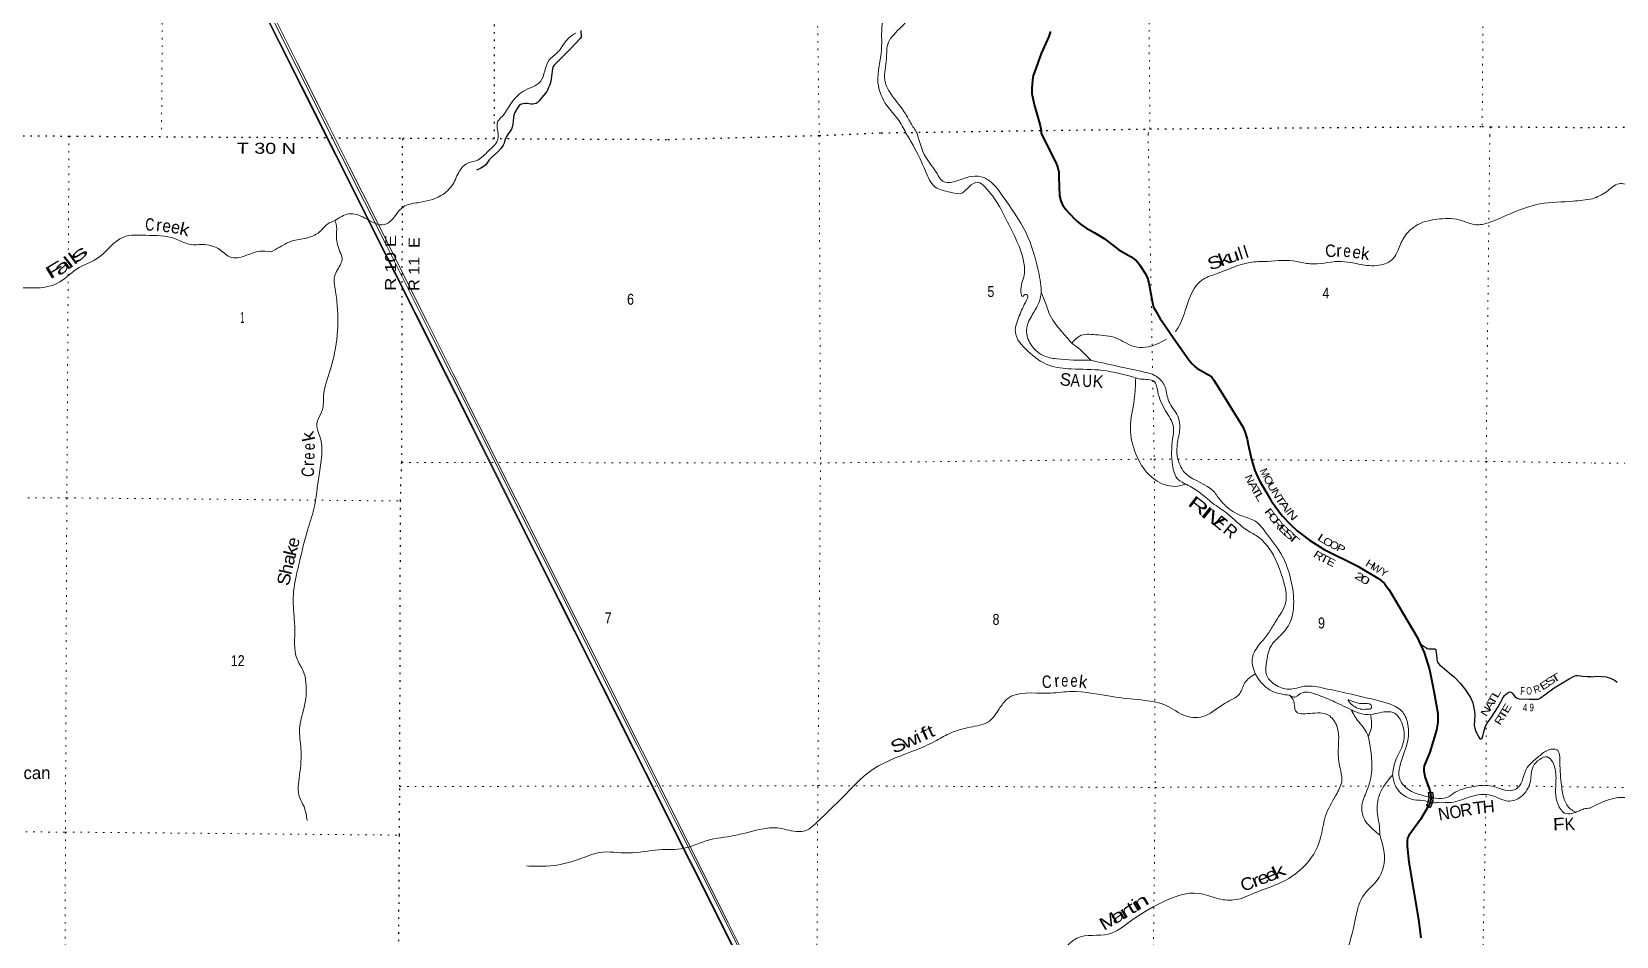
# Model space of a CAD drawing. Header units: feet. Extents: x -1048576 to 137166, y -268550 to 2097152.
# Drawn here: x -117282 to -91916, y 216887 to 231376 of the extents above; entities that cross this region are included whole.
import ezdxf
from ezdxf.enums import TextEntityAlignment as Align

# ---------------------------------------------------------------- set-up
doc = ezdxf.new("R2010")
doc.units = ezdxf.units.FT
doc.header["$LTSCALE"] = 80
doc.linetypes.add('DOTTED', pattern=[1.5, 0.3, -1.2])
for name, color, linetype, lineweight in [('26', 7, 'Continuous', 40), ('29', 7, 'Continuous', 25), ('39', 7, 'Continuous', 13), ('6', 7, 'DOTTED', 25), ('61', 7, 'Continuous', 13), ('7', 7, 'DOTTED', 13)]:
    doc.layers.add(name, color=color, linetype=linetype, lineweight=lineweight)
for name, color, linetype in [('27', 7, 'Continuous'), ('30', 7, 'Continuous'), ('41', 7, 'Continuous')]:
    doc.layers.add(name, color=color, linetype=linetype)

msp = doc.modelspace()

# ---------------------------------------------------------------- linework, layer by layer
at = {"layer": '26'}
for points in [[(-100972.84, 231379.19), (-101002.64, 231299.96), (-101123.17, 231025.63), (-101235.83, 230712.88), (-101249.02, 230674.19), (-101262.07, 230600.21), (-101273.44, 230464.48), (-101270.77, 230386.97), (-101234.34, 230211.72), (-101172.91, 229983.12), (-101139.14, 229873.85), (-101123.99, 229794.03), (-101121.49, 229743.9)], [(-101121.49, 229743.9), (-100882.17, 229271.86), (-100853.71, 229194.4), (-100842.54, 229127.25), (-100839.34, 229042.97), (-100830.79, 228748.13), (-100809.91, 228665.44), (-100779.61, 228604.8), (-100730.66, 228527.83), (-100687.01, 228479.86), (-100677.05, 228467.19), (-100567.49, 228355.23), (-100492.91, 228292.26), (-100405.97, 228234.11), (-100273.4, 228157.66)], [(-100273.4, 228157.66), (-100112.94, 228065.13), (-99880.46, 227881.87), (-99684.07, 227767.48), (-99596.66, 227703.34), (-99566.36, 227668.36), (-99544.21, 227634.53), (-99450.97, 227496.92), (-99421.41, 227426.49), (-99397.36, 227349.99), (-99337.96, 227008.63), (-99325.1, 226962.81), (-99294.8, 226909.17), (-99224.54, 226786.73), (-99139.94, 226663.36)], [(-99139.94, 226663.36), (-99001.92, 226462.09), (-98759.84, 226119.66), (-98706.49, 226056.83), (-98661.94, 226012.37), (-98629.31, 225986.71), (-98441.71, 225877.68), (-98391.55, 225839.77), (-98356.59, 225795.46), (-98283.9, 225674.07), (-97896.22, 225047.93), (-97856.74, 224956.07), (-97826.29, 224847.35), (-97807.64, 224765.71), (-97757.11, 224522.09), (-97702.75, 224348.22), (-97631.66, 224193.12), (-97527.29, 224010.06)], [(-97527.29, 224010.06), (-97443.1, 223862.4), (-97263.37, 223619.35), (-97131.66, 223480.58), (-97022.37, 223380.68), (-96825.15, 223232.18), (-96591.84, 223082.76), (-96066.48, 222821.41), (-95707.45, 222605.94), (-95628.2, 222535.97), (-95595.57, 222489.32), (-95553.02, 222434.81), (-95101.57, 221678.5), (-94994.18, 221435.08), (-94907.94, 221157.53), (-94839.73, 220812.7), (-94772.74, 220457.81), (-94772.31, 220318.06), (-94796.05, 220187.26), (-94902.77, 219835.08), (-94991.25, 219614.75), (-94998.85, 219573.85), (-94996.52, 219534.19), (-94974.8, 219424.95), (-94901.79, 219225.17), (-94888.13, 219171.51), (-94882.3, 219102.7), (-94895.12, 219031.57), (-94921.58, 218974.7), (-95048.43, 218758.32), (-95237.81, 218503.42), (-95256.42, 218460.14), (-95264.57, 218416.99), (-95265.8, 218331.7), (-95239.14, 218073.25), (-95080.19, 217158.75), (-95043.38, 216863.97)]]:
    msp.add_lwpolyline(points, dxfattribs=at)
at = {"layer": '29'}
for points in [[(-108489.84, 231394.56), (-108491.76, 231375.23), (-108483.88, 231314.12), (-108488.13, 231287.36), (-108499.65, 231264.84), (-108649.74, 231106.8), (-108919.52, 230837.09), (-108937.2, 230809.63), (-108945.14, 230779.92), (-108965.54, 230622.19), (-108972.74, 230580.83), (-108990.48, 230523.67), (-109012.16, 230468.47), (-109026.13, 230439.48), (-109037.78, 230419.19), (-109161.97, 230263.46), (-109192.31, 230234.75), (-109207.31, 230226.01), (-109230.96, 230220.1), (-109263.47, 230216.05), (-109290.1, 230216.15), (-109353.18, 230226.01), (-109386.55, 230226.76), (-109418.23, 230220.1), (-109455.68, 230208.27), (-109476.25, 230192.27), (-109512.84, 230143.22), (-109546.35, 230080.14), (-109562.52, 230036.4), (-109570.01, 230001.29), (-109581.84, 229894.85), (-109588.89, 229846.89), (-109601.55, 229816), (-109621.02, 229783.95)], [(-109621.02, 229783.95), (-109652.78, 229741.39), (-109684.21, 229687.94), (-109705.63, 229639.46), (-109719.99, 229589.46), (-109733.95, 229560.18), (-109751.17, 229529.3), (-109769.81, 229503.55), (-109818.94, 229453.49), (-109923.33, 229360.01), (-109956.69, 229322.33), (-110013.91, 229244.12), (-110039.75, 229220.4), (-110091.49, 229188.65), (-110160.63, 229157.3)], [(-95053.51, 221569.57), (-95002.71, 221533.8), (-94966.72, 221511.19), (-94942.18, 221496.09), (-94920.53, 221490.21), (-94887.44, 221488.54), (-94849.78, 221493.26), (-94819.48, 221492.32), (-94807.52, 221482.56), (-94804.38, 221471.55), (-94796.76, 221389.48), (-94782.11, 221286.25), (-94766.63, 221260.13), (-94742.09, 221231.82), (-94704.59, 221200.31), (-94554.89, 221076.99), (-94513.68, 221041.17), (-94413.63, 220939.23), (-94328.14, 220835.42), (-94290.94, 220775), (-94251.3, 220712.71), (-94228.64, 220661.74), (-94214.08, 220623.72), (-94200.33, 220571.14), (-94185.23, 220489.96), (-94182.41, 220441.46), (-94191.04, 220265.83), (-94183.34, 220220.02), (-94170.13, 220182.27), (-94152.36, 220148.12), (-94113.12, 220068.78), (-94105.38, 220056.67), (-94094.05, 220049.12), (-94081.41, 220048.24), (-94068.33, 220057.35), (-94058.76, 220070.89), (-94035.01, 220160.61), (-94017.23, 220237.01), (-94007.28, 220261.22), (-93985.14, 220299.3), (-93922.7, 220381.24), (-93808.93, 220563.47), (-93719.72, 220723.82), (-93705.76, 220742.9), (-93670.48, 220775.65), (-93635.92, 220797.65), (-93621.57, 220803.38), (-93601.94, 220797.65), (-93583.06, 220782.55), (-93551.77, 220743.67), (-93539.65, 220729.69), (-93520.77, 220710.81), (-93505.67, 220701.38), (-93487.82, 220696.31), (-93466.03, 220690.05), (-93312.23, 220685.75), (-93192.31, 220684.38), (-93164.74, 220687.71), (-93137.57, 220701.37), (-92913.69, 220863.97), (-92673.18, 221010.07), (-92590.15, 221054.36), (-92563.33, 221063.06), (-92535.41, 221065.69), (-92450.34, 221053.39), (-92374.95, 221046.81), (-92325.19, 221045.64)], [(-92325.19, 221045.64), (-92297.09, 221044.92), (-92243.65, 221051.9), (-92140.52, 221049.15), (-92078.42, 221042.06), (-92047.42, 221034.34), (-92011.45, 221021.64), (-91964.38, 220999.08), (-91935.28, 220983.56), (-91901.43, 220958.17)]]:
    msp.add_lwpolyline(points, dxfattribs=at)
at = {"layer": '39'}
for points in [[(-139726.18, 284721.75), (-139786.61, 284683.23), (-139865.18, 284636.58), (-139935.68, 284589.96), (-139981.99, 284555.51), (-140024.23, 284506.92), (-140030.24, 284490.75), (-140030.24, 284490.75), (-140086.75, 284492.64)], [(-107046.04, 240862.48), (-107141.47, 240810.69), (-107188.73, 240667.45), (-107198.74, 240321.91), (-107253.15, 239984.69), (-107204, 239743.93), (-107198.18, 239341.72), (-107337.49, 238990.8), (-107395.15, 238795.07), (-107354.16, 238540.2), (-106979.46, 238362.38), (-106864.52, 238329.44), (-106706.62, 238391.25), (-106620.41, 238275.59), (-106551.35, 237984.2), (-106358.16, 237496.11), (-106157.47, 237264.65), (-106044.46, 237247.88), (-106012, 237271.96), (-106048.29, 237284.28), (-106129.94, 237492.88), (-106107.42, 237545.31), (-106029.12, 237462.03), (-105676.96, 236865.98), (-105611.59, 236637.26), (-105694.51, 236257.75), (-105777.4, 235884.3), (-105738.58, 235603.17), (-105578.59, 235317.36), (-105457.71, 235262.15), (-105085.49, 235003.5), (-104619.83, 234477.59), (-104488.25, 234167.68), (-104419.22, 233872.24), (-104238.23, 233729.81), (-103772.24, 233622.24), (-103567.76, 233708.06), (-103536.53, 233873.62), (-103467.39, 233956.11), (-103316.28, 233888.62), (-102968, 233682.65), (-102840.01, 233453.59), (-102654.34, 233066.59), (-102658.06, 232763.46), (-102782.75, 232499.37), (-102980.89, 232104.3), (-103242.35, 231584.27), (-103482.13, 231326.85), (-103569.71, 231197.97), (-103599.42, 230941.46), (-103625.58, 230600.04), (-103551.87, 230415.74), (-103319.34, 230099.23), (-103213.31, 229916.77), (-103109.97, 229751.62)], [(-103287.73, 229751.22), (-103414.99, 229972.41), (-103595.52, 230195.68), (-103734.85, 230564.25), (-103679.38, 231091.44), (-103667.05, 231489.51), (-103570.48, 231780.03), (-103329.96, 232168.81), (-103195.15, 232436.89), (-102937.86, 232572.95), (-102801.38, 232778.37), (-102831.84, 233109.98), (-103014.32, 233347.4), (-103346.97, 233458.3), (-103970.7, 233530.33), (-104362.01, 233627.39), (-104568.99, 233818.47), (-104700.55, 234130.4), (-104773.32, 234480.43), (-104943.71, 234711.73), (-105119, 234789.46), (-105292.39, 234846.96), (-105501.42, 235031.99), (-105920.47, 235583.93), (-105946.81, 235929.66), (-105846.76, 236482.89), (-105784.36, 236803.9), (-105894.08, 237049.02), (-105978.53, 237118.19), (-106200.38, 237177.97), (-106399.4, 237346.77), (-106685.31, 237869.71), (-106696.2, 238088.04), (-106705.42, 238245.73), (-106727.51, 238268.08), (-106772.34, 238197.58), (-106867.58, 238143.52), (-107004.7, 238184.67), (-107290.75, 238321.59), (-107459.83, 238425.56), (-107548.91, 238749.4), (-107541.27, 239032.3)], [(-108573.61, 231353.05), (-108689.33, 231271.31), (-108858.52, 231050.21), (-109001.8, 230915.3), (-109137.88, 230578.77), (-109411.45, 230420.57), (-109618.63, 230213.5), (-109751.02, 230018.16), (-109818.12, 229939.7), (-109822.65, 229784.94)], [(-112427.62, 228351.27), (-112207.35, 228456.03), (-111946.96, 228391.12), (-111636.15, 228285.77), (-111565.42, 228320.02), (-111332.81, 228570.17), (-111100.48, 228636.55), (-110730.77, 228749.23), (-110542.69, 228928.74), (-110431.29, 229148.73), (-110324.09, 229259.68), (-110142.25, 229320.06), (-109974.43, 229461.23), (-109824.73, 229634.73), (-109812.49, 229715.49), (-109822.65, 229784.94)], [(-99610.82, 225832.92), (-100135.7, 225950.73), (-100638.48, 225975.52), (-100999.84, 226034.49), (-101334.71, 226256.99), (-101536.15, 226570.22), (-101473.16, 226822.57), (-101357.66, 227074.87), (-101341.38, 227153.6), (-101375.69, 227165.76), (-101422.18, 227135.52), (-101446.31, 227200.17), (-101393.38, 227474.74), (-101391.14, 227616.1), (-101620.37, 228242.36), (-102027.26, 228893.05), (-102132.15, 228963.85), (-102275.64, 228891.31), (-102411.1, 228784.43), (-102578.67, 228804.81), (-102818.84, 228887.87), (-102973.93, 229140.46), (-103169.17, 229548.6), (-103287.73, 229751.22)], [(-103110.29, 229752.49), (-102969.54, 229366.63), (-102790.23, 229103.91), (-102697.53, 228980.63), (-102499.64, 228978.39), (-102281.45, 229048.82), (-102083.55, 229052.64), (-101928.19, 228969.68), (-101734.7, 228735.21), (-101370.1, 228163.33), (-101157.1, 227490.64), (-101131.4, 227133.18), (-101259.06, 226850.6), (-101354.32, 226628.58), (-101302.19, 226390.23), (-101088.46, 226188.06), (-100874.49, 226135.32), (-100339.4, 226114.53)], [(-92298.45, 228698.5), (-92072.68, 228813.04), (-91875.3, 228940.67), (-91667.47, 228912.89), (-91469.84, 228935.56)], [(-97500.09, 227695.66), (-97031.3, 227696.08), (-96817.31, 227657.47), (-96360.88, 227695.33), (-96171.09, 227678.97), (-95910.67, 227632.23), (-95603.68, 227664.2), (-95482.39, 227746.86), (-95415.57, 227863.91), (-95318.32, 228073.82), (-95093.84, 228285.61), (-94744.36, 228376.09), (-94389, 228351.47), (-94162.94, 228282.56), (-93962.97, 228316.66), (-93568.95, 228477.78), (-93136.6, 228616.64), (-92607.47, 228660.48), (-92298.45, 228698.5)], [(-113452.21, 227847.56), (-113310.73, 227926.16), (-113138.95, 228014.82), (-112916.75, 228063.04), (-112672.25, 228169.8), (-112544.83, 228294.86), (-112427.62, 228351.27)], [(-112872.75, 218739.51), (-112922.88, 218963.71), (-112991.32, 219105.15), (-112994.8, 219464.6), (-112971.91, 219894.7), (-112993.62, 220215.81), (-112924.47, 220532.78), (-112891.51, 220952.77), (-112935.64, 221136.58), (-113034.29, 221326.51), (-113069.86, 221825.34), (-113077.73, 221958.63), (-113093.26, 222360.5), (-113017.87, 222790.55), (-112867.51, 223386.1), (-112766.01, 223731.3), (-112682.36, 224276.44), (-112669.29, 224892.34), (-112719.49, 225070.1), (-112697.12, 225171.04), (-112628.23, 225322.42), (-112609.71, 225540.49), (-112504.06, 225956.37), (-112392.12, 226517.63), (-112395.32, 227054.79), (-112411.28, 227182.03), (-112433.06, 227456.69), (-112331.77, 227664.57), (-112313.47, 227743.31), (-112347.63, 227850.37), (-112403.74, 228127.09), (-112407.52, 228296.72), (-112427.62, 228351.27)], [(-118828.05, 226298.6), (-118480.56, 226405.24), (-118373.41, 226483.87), (-118312.46, 226720.07), (-118158.68, 226923.86), (-117944.52, 226990.26), (-117766.69, 227074.88), (-117542.28, 227246.28), (-117188.86, 227272.14), (-116829.26, 227370.69), (-116523.99, 227598.54), (-116253.2, 227729.5), (-115812.43, 228086.44), (-115454.96, 228114.32), (-114988.58, 228061.3), (-114758.52, 227970.17), (-114512.17, 227965.86), (-114272, 227884.82), (-114086.41, 227759.41), (-113807.67, 227807.57), (-113629.89, 227859.87), (-113452.21, 227847.56)], [(-98973.33, 226573.8), (-98935.17, 226627.92), (-98803.4, 226954.91), (-98546.25, 227398.89), (-98330.04, 227493.56), (-97782.51, 227678.74), (-97500.09, 227695.66)], [(-100631.78, 226385.45), (-100795.05, 226575.45), (-100998.54, 226872.53), (-101052.81, 227032.12), (-101116.48, 227185.54)], [(-100631.78, 226385.45), (-100510.44, 226500.42), (-100251.93, 226522.35), (-99920.85, 226467.46), (-99632.29, 226333.86), (-99274.82, 226369.81), (-99118.44, 226449.34)], [(-100328.08, 226112.03), (-100454.3, 226241.88), (-100500.68, 226284.34), (-100632.4, 226386.17)], [(-100339.4, 226114.53), (-99889.25, 226015.08), (-99473.41, 225923.75), (-99259.49, 225842.74), (-99138.58, 225681.05), (-99080.37, 225454.82), (-98935.35, 225216.37), (-98907.43, 224994.21), (-98948.22, 224735.77), (-98934.41, 224529.78), (-98803.52, 224293.37), (-98359.71, 224010.16), (-98305.3, 223937.4), (-98172.27, 223783.78), (-97918.08, 223623.97), (-97702.15, 223538.92), (-97502.58, 223318.58), (-97258.78, 222970.98), (-97136.12, 222641.68), (-97080.19, 222245.82), (-97171.68, 221854.16), (-97339.58, 221658.47), (-97448.83, 221529.35), (-97515.87, 221272.96), (-97516.18, 221075.06), (-97385.16, 220921.45), (-97155.08, 220844.45), (-96908.65, 220890.63), (-96583.59, 220857.96), (-96216.2, 220776.77), (-95703.48, 220655.04), (-95336.24, 220476.93), (-95251.74, 220280.96), (-95262.29, 219988.16), (-95384.05, 219602.59), (-95388.38, 219418.83), (-95194.85, 219208.6), (-94949.19, 219126.27), (-94591.2, 219127.16), (-94532.57, 219169.5), (-94207.28, 219286.26), (-93903.69, 219292.11), (-93575.33, 219224.98), (-93498.53, 219263.26), (-93342.54, 219588.21), (-93241.4, 219695.13), (-93154.46, 219769.75), (-92996.79, 219872.56), (-92867.55, 219874.44), (-92819.39, 219678.5), (-92793.73, 219300.85), (-92749.65, 219078.67), (-92648.92, 218925.09), (-92570.96, 218872.99)], [(-99608.75, 225832.38), (-99633.63, 225481.68), (-99694.91, 225029.41), (-99600.68, 224597.16), (-99304.46, 224201.03), (-98977.49, 224093.64), (-98799.4, 224127.1)], [(-98793.69, 224123.73), (-98930.88, 224204.65), (-99019.37, 224430.92), (-99018.71, 224852.97), (-99006.29, 225048.84), (-99131.09, 225303.42), (-99257.82, 225614.54), (-99316.13, 225774.14), (-99534.16, 225812.75), (-99610.82, 225832.92)], [(-97151.19, 220747.52), (-97401.5, 220804.34), (-97629.4, 220986.34), (-97735.82, 221372.16), (-97606.24, 221590.11), (-97474.72, 221757.57), (-97367.43, 221933.14), (-97211.48, 222223.75), (-97261.33, 222631.72), (-97470.61, 223096.41), (-97646.01, 223280.37), (-97823.54, 223389.62), (-98150.24, 223662.59), (-98380.19, 223826.42), (-98591.95, 224000.32), (-98793.69, 224123.73)], [(-97696.58, 221090.12), (-97865.73, 220942.17), (-97944.74, 220776.67), (-98179.22, 220621.44), (-98496.57, 220419.85), (-98811.59, 220416.16), (-99120.29, 220584.11), (-99465.47, 220665.27), (-99927.81, 220718.29), (-100666.74, 220805.94), (-101022.19, 220780.08), (-101654.36, 220697.99), (-101777.76, 220554.75), (-101965.92, 220322.73), (-102260.88, 220236.22), (-102596.25, 220131.59), (-102828.67, 220006.64), (-103133.8, 219869.66), (-103851.18, 219537.26), (-104298.11, 219115.7), (-104686.41, 218738.51), (-104904.75, 218577.2), (-105007.76, 218563.18), (-105310.57, 218618.04), (-105567.04, 218610.25), (-106035.69, 218499.7), (-106465.93, 218421.42), (-106659.89, 218350.96), (-106839.7, 218296.63), (-107241.58, 218272.85), (-107724.28, 218222.9), (-108198.81, 218227.46), (-108520.05, 218120.79), (-109041.21, 218010.3), (-109362.28, 218014.7)], [(-103384.65, 215701.94), (-102685.58, 215947.53), (-102418.93, 216009.83), (-102125.97, 216110.48), (-101723.91, 216251.39), (-101343.86, 216517.52), (-101097.37, 216598.03), (-100780.2, 216686.53), (-100549.73, 216857.92), (-100042.78, 216921.98), (-99695.14, 217127.57), (-99201.96, 217423.87), (-98597.94, 217574.66), (-98315.36, 217495.59), (-98036.74, 217469.03), (-97656.9, 217601.88), (-97297.24, 217740.82), (-96949.55, 217974.69), (-96682.39, 218364.13), (-96554.4, 218858.74), (-96386.3, 219179.63), (-96309.22, 219395.62), (-96339.22, 219581.44), (-96367.04, 219870.24), (-96392.68, 220262.03), (-96525.7, 220429.78), (-96820.48, 220456.36), (-97052.63, 220499.03), (-97070.62, 220616.17), (-97136.73, 220742.79)], [(-96162.08, 220516.21), (-96456.69, 220655.88), (-96712.98, 220759.15), (-96973.45, 220773.57), (-97064.4, 220719.15), (-97151.19, 220747.52)], [(-96019, 220529.3), (-96135.72, 220584.84), (-96208.28, 220673.78), (-96161.86, 220659.59), (-95972.11, 220614.95), (-95842.91, 220590.58), (-95832.89, 220546.14), (-95909.66, 220524.01), (-95960.14, 220522.05), (-96014.66, 220526.15)], [(-96162.58, 220516.45), (-96039.21, 220322.22), (-95946.5, 220207.01), (-95888.12, 220091.84)], [(-95849.72, 220435.2), (-96006.69, 220453.44), (-96093.48, 220483.83), (-96162.08, 220516.21)], [(-95888.11, 220093.86), (-95841.49, 220206.89), (-95837.24, 220342.19), (-95849.72, 220435.2)], [(-95499.36, 219469.44), (-95456.62, 219681.43), (-95337.07, 219947.85), (-95312.59, 220103.32), (-95344.61, 220289.14), (-95465.51, 220458.9), (-95736.09, 220461.22), (-95849.72, 220435.2)], [(-95888.12, 220091.84), (-95830.41, 219546.54), (-95907.65, 219221.51), (-95988.81, 218975.23), (-95954.8, 218773.26), (-95803.63, 218593.37), (-95700.77, 218510.46)], [(-92338.76, 218938.31), (-91824.11, 219112.17), (-91059.55, 219081.66), (-90912.7, 219255.6), (-90836.72, 219542.42), (-90703.81, 219633.57), (-90492.05, 219652.23), (-90383.44, 219783.69), (-90232.31, 219850.66), (-89901.57, 219879.69), (-89706.17, 219991.17), (-89524.8, 220066.28), (-89268.54, 220030.54), (-88983.68, 219839.44), (-88741.77, 219900.56), (-88626, 219559.69), (-88597.28, 219351.84), (-88299.96, 219009.36), (-87936.6, 218891.11), (-87311.42, 218945.05), (-87061.14, 218879.02), (-86673.94, 218916.26), (-85897.58, 219012.95), (-85697.57, 218878.17), (-85660.2, 218422.05), (-85643.53, 218193.98), (-85433.73, 218188.42), (-85024.77, 218365.58), (-84725.67, 218300.54), (-84394.7, 218095.96), (-84220.96, 217981.31), (-83938.73, 218050.6), (-83569.31, 217930.34), (-83298.69, 217787.65), (-83121.52, 217931.39), (-82931.92, 217935.87), (-82802.61, 217843.31), (-82672.66, 217480.26), (-82611.92, 217381.49), (-82525.14, 217363.53), (-82478.52, 217266.74), (-82322.93, 217152.05), (-82040.2, 217009.38), (-81683.08, 216969.84), (-81274.07, 217166.6), (-80693.73, 217422.3), (-80427.24, 217321.99), (-80126.02, 217036.05), (-79869.94, 217075), (-79646.23, 217158.29), (-79420.52, 217245.61), (-79145.46, 216933.37), (-79217.64, 216745.47), (-79041.91, 216644.95), (-78737.23, 216603.27), (-78668.46, 216520.67), (-78480.99, 216573.59), (-78489.45, 216743.13), (-78295.92, 216790.01), (-78007.02, 216594.88), (-77730.04, 216323.01), (-77747.73, 216127.16), (-77838.15, 215977.58), (-77799.7, 215923.16), (-77553.37, 215818.77), (-77470.28, 215651.42), (-77457.47, 215350.68), (-77515.34, 215080.05), (-77400.12, 214977.37), (-77300.93, 214826.2), (-77370.56, 214412.22), (-77358.2, 214301.23), (-76930.28, 214177.07), (-76673.92, 214098.95), (-76372.8, 213853.38), (-76414.54, 213588.84), (-76565.05, 213255.42), (-76564.69, 213104.03), (-76574.48, 212976.83), (-76439, 212835.84), (-76343.99, 212745.23)], [(-92572.27, 218872.5), (-92725.77, 218852.47), (-92852.75, 219006.09), (-92882.45, 219383.74), (-92934.5, 219674.59), (-93019.18, 219759.5), (-93142.41, 219721.27), (-93249.62, 219604.26), (-93292.39, 219372.08), (-93446.25, 219119.83), (-93644.25, 219053.41), (-93914.7, 219142.56), (-94262.06, 219118.71), (-94559.04, 219032.21), (-94767.03, 219030.42), (-94827.62, 219024.55), (-94973.5, 219055.51), (-95152.65, 219075.28), (-95443.12, 219279.56), (-95498.76, 219472.39)], [(-95499.36, 219469.44), (-95699.73, 219174.83), (-95740.64, 218841.68), (-95714.62, 218694.24), (-95700.77, 218510.46)], [(-92572.27, 218872.5), (-92507.62, 218896.66), (-92434.87, 218926.87), (-92338.76, 218938.31)], [(-95700.77, 218510.46), (-95632.82, 218060.06), (-95734.19, 217801.69), (-95974.92, 217525.3), (-96090.56, 217178.1), (-96273.28, 216548.25), (-96457.51, 216247.57), (-96718.49, 215934.85), (-96846.06, 215712.86), (-97070.6, 215456.65), (-97202.07, 215323.52), (-97133.65, 215171.99), (-96814.87, 214991.91), (-96686.05, 214731.27), (-96813.82, 214371.96), (-97076.88, 214024.92), (-97315.61, 213736.41), (-97323.98, 213550.64), (-97088.27, 213192.94), (-96971.38, 213045.4)]]:
    msp.add_spline(points, degree=3, dxfattribs=at)
at = {"layer": '6'}
msp.add_line((-109872.92, 229663.15), (-109875.47, 229785.2), dxfattribs=at)
for points in [[(-109875.47, 229785.2), (-109865.89, 235109.72), (-109847.69, 240517.86), (-109848.28, 242114.25)], [(-103682.12, 229755.62), (-99382.2, 229817.62), (-94063.7, 229858.11), (-93927.26, 229853.33), (-92288.89, 229840.72)], [(-61526.05, 229725.78), (-62272.4, 229757.16), (-63637.67, 229758.61), (-67579.4, 229750.71), (-68971.05, 229751.47), (-72925.84, 229767.77), (-74321.53, 229782.67), (-78143, 229821.11), (-79516.48, 229823.88), (-83455.11, 229813.91), (-84828.59, 229808.61), (-88641.99, 229845.02), (-88787.41, 229851.16), (-92288.89, 229840.72)], [(-123052.89, 229754.64), (-121982.91, 229745.14), (-116684.27, 229702.92), (-111343.21, 229670.74), (-107096.6, 229649.88), (-104675.33, 229713.84), (-103682.12, 229755.62)], [(-111488.56, 197366.86), (-111470.31, 202586.94), (-111454.03, 207841.35), (-111429.5, 213206.82), (-111394.97, 218507.66), (-111389.71, 219285.12), (-111378.53, 223859), (-111359.39, 224476.91), (-111343.21, 229670.74)]]:
    msp.add_lwpolyline(points, dxfattribs=at)
at = {"layer": '61'}
for p, q in [((-94929.03, 219189.84), (-94854.24, 219195.45)), ((-94919.27, 219182.55), (-94860.76, 219186.94)), ((-94957.62, 218982.41), (-94892.35, 218945.47))]:
    msp.add_line(p, q, dxfattribs=at)
for points in [[(-94929.03, 219189.84), (-94923.77, 219165.5), (-94920.36, 219134.31), (-94919.38, 219110.43), (-94921.48, 219089.12), (-94926.21, 219067.06), (-94932.05, 219044.65), (-94939.85, 219019.79), (-94949.83, 218996.18), (-94957.62, 218982.41)], [(-94860.76, 219186.94), (-94855.7, 219160.55), (-94853.3, 219127.62), (-94852.82, 219101.74), (-94853.62, 219081.49), (-94858, 219054.21), (-94863.68, 219034.81), (-94872.35, 219007.84), (-94880.5, 218986.75), (-94887.67, 218969.96), (-94895.37, 218956.37), (-94946.72, 218985.43)], [(-94946.72, 218985.43), (-94942.64, 218992.64), (-94932.33, 219017.03), (-94924.36, 219042.44), (-94918.42, 219065.21), (-94913.56, 219087.89), (-94911.36, 219110.2), (-94912.38, 219134.91), (-94915.86, 219166.78), (-94919.27, 219182.55)], [(-94854.24, 219195.45), (-94847.75, 219161.6), (-94845.31, 219127.98), (-94844.82, 219101.66), (-94845.64, 219080.7), (-94850.18, 219052.44), (-94856.03, 219032.46), (-94864.8, 219005.17), (-94873.09, 218983.73), (-94880.49, 218966.41), (-94892.35, 218945.47)]]:
    msp.add_lwpolyline(points, dxfattribs=at)
at = {"layer": '7'}
for p, q in [((-115203.76, 229812), (-115166.34, 235046.9)), ((-104742.89, 234345.08), (-104675.96, 229760.26)), ((-93927.26, 229853.33), (-93940.59, 229712.59)), ((-116684.27, 229702.92), (-116695.43, 227870.55)), ((-99410.69, 229736.24), (-99337.72, 225885.93)), ((-88645.45, 224432.57), (-92311.08, 224467.41)), ((-93322.41, 219292.89), (-92875.85, 219285.41)), ((-92787.47, 219283.93), (-92332.5, 219276.31)), ((-88681.75, 219244.65), (-92332.5, 219276.31)), ((-94000.59, 219138.38), (-94001.1, 219112.95)), ((-94007.37, 218802.97), (-94106.1, 213918.28))]:
    msp.add_line(p, q, dxfattribs=at)
for points in [[(-93958.49, 249253.77), (-93979.93, 245882.31), (-94024.14, 240518.76), (-94035.92, 235173.24), (-94024.44, 235060), (-94063.7, 229858.11)], [(-99410.69, 229736.24), (-99382.2, 229817.62), (-99423.36, 235086.63), (-99523.21, 240335.74), (-99522.1, 240533.8), (-99478.03, 245873.09)], [(-104675.33, 229713.84), (-104655.25, 224467.46), (-104697.67, 219285.78), (-104731.43, 213187.28)], [(-93940.59, 229712.59), (-94001.25, 224494.02), (-94000, 220730.42)], [(-116697.75, 227490.15), (-116719.57, 223909.35), (-116742.06, 218555.99), (-116752.41, 213220.8), (-116772.91, 207855.33), (-116803.3, 202619.11), (-116799.39, 197364.67)], [(-99335.92, 225791.01), (-99312.02, 224530.2), (-99298.02, 219271.71), (-99354.83, 213928.49)], [(-111359.39, 224476.91), (-104655.25, 224467.46), (-99312.02, 224530.2), (-99022.89, 224528.23)], [(-98934.48, 224527.63), (-94001.25, 224494.02), (-92311.08, 224467.41)], [(-123085.05, 223908.64), (-122022.29, 223923.31), (-116719.57, 223909.35), (-111378.53, 223859)], [(-93999.25, 220343.48), (-93997.24, 219304.2), (-93997.37, 219297.61)], [(-111389.71, 219285.12), (-104687.55, 219299.9), (-99298.02, 219271.71), (-95450.95, 219295.29)], [(-95311.7, 219296.14), (-93997.24, 219304.2), (-93477.16, 219295.49)], [(-123114.41, 218572.45), (-122056.88, 218584.1), (-116742.06, 218555.99), (-111394.97, 218507.66)]]:
    msp.add_lwpolyline(points, dxfattribs=at)

# ---------------------------------------------------------------- texts
at = {"layer": '27'}
for s, rotation, width, p in [('N', 294.624, 1.1, (-97839.37, 224190.29)), ('M', 294.624, 1.05, (-97596.75, 224284.97)), ('O', 299.689, 1.2, (-97534.75, 224162.74)), ('A', 299.689, 1.4, (-97775.06, 224070.35)), ('T', 299.689, 1.5, (-97726.79, 223981.57)), ('L', 299.689, 1.5, (-97673.74, 223893.13)), ('U', 299.689, 1.25, (-97474.83, 224055.31)), ('N', 299.69, 1.25, (-97409.08, 223945.84)), ('F', 306.482, 1.65, (-97511.14, 223628.49)), ('T', 302.482, 1.6, (-97345.32, 223842.54)), ('A', 306.482, 1.55, (-97271.87, 223750.9)), ('I', 305.982, 1.05, (-97215.03, 223675.54)), ('O', 306.482, 1.35, (-97448.52, 223547.54)), ('R', 306.482, 1.4, (-97376.57, 223457.24)), ('E', 313.505, 1.75, (-97276.8, 223353.69)), ('N', 308.005, 1.45, (-97148.55, 223595.59)), ('S', 316.57, 1.75, (-97196.87, 223282.49)), ('T', 318.521, 1.9, (-97120.76, 223211.22)), ('L', 327.363, 1.6, (-96654.67, 223207.14)), ('O', 327.363, 1.25, (-96562.07, 223148.88)), ('O', 332.551, 1.15, (-96457.18, 223096.01)), ('R', 327.363, 1.3, (-96714.33, 222933.8)), ('T', 333.551, 1.45, (-96612.07, 222880.71)), ('P', 333.551, 1.25, (-96349.66, 223042.83)), ('E', 333.551, 1.25, (-96506.07, 222826.83)), ('2', 329.03, 1.55, (-96059.95, 222596.84)), ('H', 329.03, 1.2, (-95883.4, 222793.17)), ('WY', 329.03, 1.05, (-95732.22, 222701.81)), ('0', 329.03, 1.65, (-95967.86, 222541.57))]:
    msp.add_text(s, height=120, rotation=rotation, dxfattribs=dict(at, width=width)).set_placement(p, align=Align.CENTER)
at = {"layer": '30'}
for s, rotation, width, p in [('E', 31.905, 1.4, (-93034.53, 220861.33)), ('S', 33.76, 1.45, (-92939.76, 220926.97)), ('T', 31.277, 1.55, (-92857.46, 220974.32)), ('T', 60.911, 1.5, (-93845.94, 220643.86)), ('L', 60.911, 1.5, (-93785.56, 220749.44)), ('F', 358.399, 0.75, (-93418.59, 220757.8)), ('O', 4.198, 0.7, (-93308.17, 220760.46)), ('R', 16.756, 0.95, (-93169.17, 220788.08)), ('N', 58.023, 1.3, (-93956.46, 220459.34)), ('A', 58.023, 1.45, (-93892.13, 220560.34)), ('T', 58.023, 1.6, (-93678.79, 220411.87)), ('E', 60.354, 1.35, (-93620.34, 220510.08)), ('4', 358.399, 0.8, (-93378.78, 220491.23)), ('9', 358.399, 0.8, (-93272.54, 220492.12)), ('R', 58.023, 1.3, (-93736.52, 220320.56))]:
    msp.add_text(s, height=120, rotation=rotation, dxfattribs=dict(at, width=width)).set_placement(p, align=Align.CENTER)
at = {"layer": '41'}
for s, rotation, width, p in [('C', 357.623, 0.75, (-115394.79, 228188.37)), ('e', 352.761, 0.9, (-115130.83, 228166.37)), ('e', 350.002, 0.95, (-114993.53, 228145.61)), ('k', 347.299, 1.15, (-114855.73, 228113.6)), ('l', 37.747, 1.5, (-116633.67, 227606.84)), ('l', 35.803, 1.45, (-116565.12, 227659.6)), ('s', 39.591, 2.1, (-116466.94, 227740.78)), ('S', 20.692, 1.3, (-98309.58, 227586.81)), ('k', 20.692, 1.4, (-98158.58, 227643.84)), ('u', 18.572, 1.3, (-98021.85, 227692.76)), ('C', 7.923, 0.9, (-96475.98, 227766.41)), ('e', 355.966, 0.8, (-96231.44, 227766.42)), ('e', 351, 0.9, (-96085.24, 227746.92)), ('F', 31.004, 1.8, (-116864.57, 227476.61)), ('a', 35.997, 1.8, (-116737.97, 227531.19)), ('A', 358.455, 0.85, (-100579.82, 225690.91)), ('U', 359.839, 0.8, (-100386.95, 225684.15)), ('K', 355.397, 0.95, (-100219.66, 225675.66)), ('k', 101.721, 1.15, (-112758.11, 224913)), ('e', 89.387, 0.75, (-112749.14, 224728.98)), ('e', 88.387, 0.75, (-112752.81, 224577.37)), ('C', 85.219, 0.8, (-112762.57, 224314.39)), ('R', 322.599, 1.65, (-98664.93, 223705.3)), ('I', 321.261, 2.05, (-98531.91, 223591.13)), ('V', 324.536, 1.6, (-98381.71, 223484.65)), ('e', 75.461, 1.05, (-113005.15, 223174.07)), ('k', 76.2, 1.2, (-113038.87, 223040.44)), ('a', 76.2, 1.15, (-113073.24, 222900.5)), ('h', 77.071, 1.1, (-113109.46, 222748.49)), ('S', 77.071, 1.15, (-113144.07, 222588.09)), ('C', 2.533, 0.8, (-101029.6, 220863.57)), ('e', 359.389, 0.75, (-100745.26, 220886.09)), ('e', 357.376, 0.75, (-100600.47, 220882.76)), ('i', 24.148, 1.1, (-103053.3, 219993.42)), ('f', 24.205, 1.5, (-102947.68, 220040.85)), ('t', 24.205, 1.2, (-102850.35, 220086.15)), ('S', 22.619, 1.35, (-103374.39, 219854.97)), ('w', 22.619, 1.3, (-103184.52, 219935.2)), ('N', 9.641, 0.95, (-94659.81, 218755.25)), ('O', 12.876, 0.9, (-94470.19, 218783.03)), ('T', 6.504, 1.1, (-94110.02, 218845.56)), ('F', 2.434, 1.15, (-92831.66, 218584.66)), ('K', 3.434, 0.9, (-92656.37, 218586.24)), ('e', 20.665, 1.2, (-97539.25, 217732.88)), ('e', 21.579, 1.25, (-97406.71, 217783.56)), ('k', 25.558, 1.55, (-97279.78, 217837.85)), ('C', 20.48, 1.1, (-97790.71, 217634.83)), ('r', 20.48, 1.35, (-97655.72, 217687.71)), ('t', 31.271, 1.45, (-99633.54, 217259.21)), ('i', 31.271, 1.35, (-99563.72, 217300.73)), ('n', 30.728, 1.6, (-99475.48, 217357.2)), ('M', 30.466, 1.3, (-99994.85, 217045.45)), ('a', 30.733, 1.6, (-99850.63, 217128.96)), ('r', 30.733, 1.7, (-99732.56, 217197.37))]:
    msp.add_text(s, height=200, rotation=rotation, dxfattribs=dict(at, width=width)).set_placement(p, align=Align.CENTER)
for s, rotation, p in [('r', 355.665, (-115251.13, 228179.37)), ('l', 17.83, (-97903.76, 227731.17)), ('l', 17.83, (-97813.59, 227756.09)), ('r', 0.729, (-96354.51, 227770.52)), ('k', 353.649, (-95945.74, 227722.48)), ('S', 353.433, (-100744.03, 225705.83)), ('r', 88.579, (-112759.81, 224459.28)), ('E', 320.391, (-98313.4, 223434.08)), ('R', 320.391, (-98154.23, 223302.37)), ('r', 5.821, (-100860.47, 220883.31)), ('k', 353.376, (-100461.94, 220864.23)), ('R', 9.918, (-94303.18, 218815.1)), ('H', 5.376, (-93951.26, 218865.24))]:
    msp.add_text(s, height=200, rotation=rotation, dxfattribs=at).set_placement(p, align=Align.CENTER)
msp.add_text('Pemmican', height=200, dxfattribs=at).set_placement((-118245.1, 219405.07))
at = {"layer": '6'}
for s, rotation, width, p in [('T 30 N', 359.655, 1.35, (-114000.49, 229423.2)), ('R 10 E', 89.822, 1.25, (-111450.83, 227225.71)), ('R 11  E', 89.822, 1.1, (-111075.8, 227224.56))]:
    msp.add_text(s, height=175, rotation=rotation, dxfattribs=dict(at, width=width)).set_placement(p)
at = {"layer": '7'}
for s, width, p in [('5', 0.85, (-101983.57, 227126.28)), ('4', 0.85, (-96619.84, 227103.19)), ('6', 0.85, (-107751.6, 227002.34)), ('1', 0.4, (-113940.39, 226711.75)), ('7', 0.85, (-108108.26, 221898.59)), ('8', 0.85, (-101901.36, 221875.17)), ('9', 0.85, (-96690.91, 221817.52)), ('12', 0.85, (-114094.16, 221214.34))]:
    msp.add_text(s, height=175, dxfattribs=dict(at, width=width)).set_placement(p)

doc.saveas('drawing.dxf')
